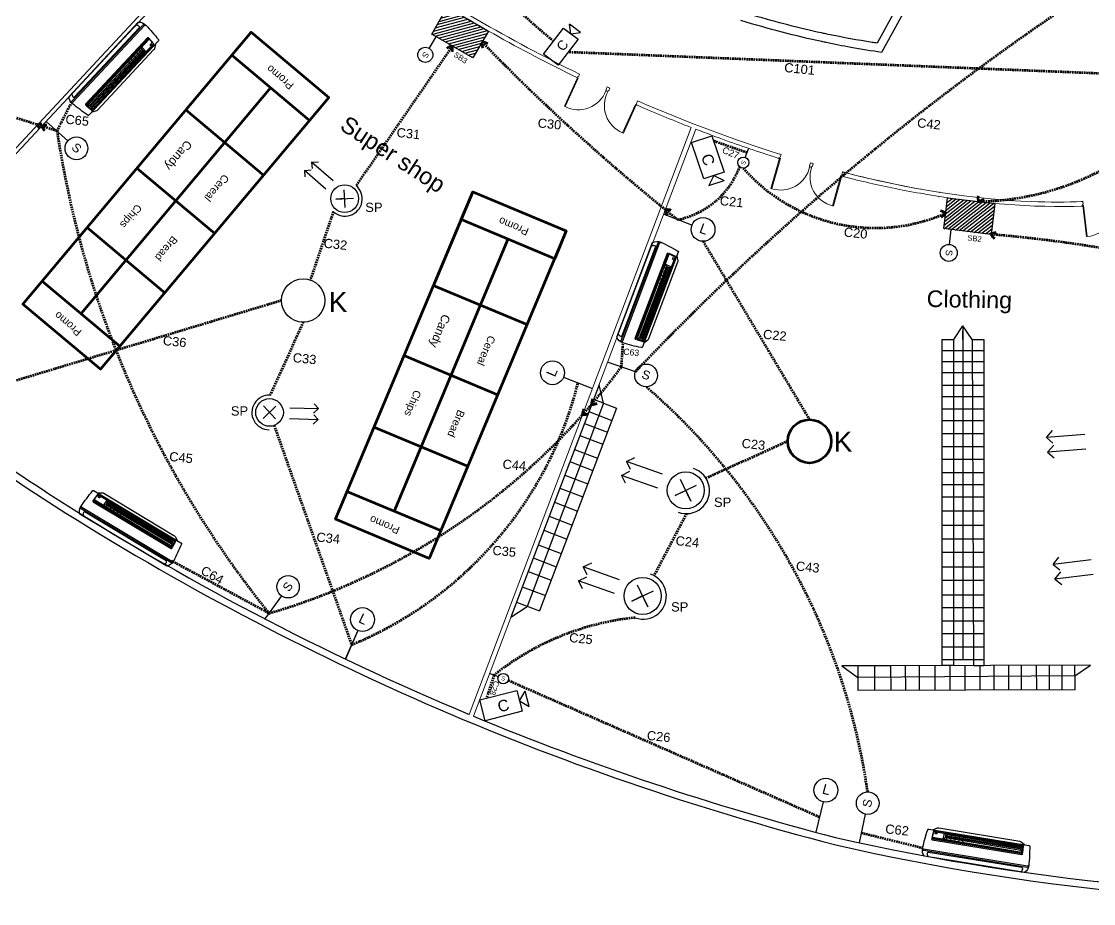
# Model space of a CAD drawing. Header units: feet. Extents: x 4128 to 9124, y 4591 to 7870.
# Drawn here: x 5842 to 6849, y 5351 to 6180 of the extents above; entities that cross this region are included whole.
import ezdxf

# ---------------------------------------------------------------- set-up
doc = ezdxf.new("R2010")
doc.units = ezdxf.units.FT
doc.header["$MEASUREMENT"] = 0
doc.linetypes.add('DASHEDX2', pattern=[1.5, 1, -0.5])
doc.layers.add('accessories rak', color=44, linetype='Continuous')
for name, color, linetype, lineweight in [('Dim', 7, 'Continuous', 5), ('Door', 46, 'Continuous', 25), ('GREEN', 72, 'Continuous', 18), ('wall', 7, 'Continuous', 53)]:
    doc.layers.add(name, color=color, linetype=linetype, lineweight=lineweight)
doc.styles.get("Standard").update_dxf_attribs({"font": 'arial.ttf'})

# ---------------------------------------------------------------- blocks, each defined once
blk = doc.blocks.new('A$C1EB656F2')
at = {"color": 0}
for p, q in [((38.5, 42), (37.5, 42)), ((37.5, 42), (37.5, 5)), ((38.5, 5), (38.5, 42)), ((0, 5), (1.5, 5)), ((1.5, 5), (1.5, 3.5)), ((1.5, 3.5), (2, 3.5)), ((2, 3.5), (2, 0)), ((37.5, 5), (38.5, 5)), ((38, 3.5), (38, 0)), ((38.5, 3.5), (38, 3.5)), ((40, 5), (38.5, 5)), ((38.5, 5), (38.5, 3.5)), ((0, 0), (2, 0)), ((40, 0), (38, 0))]:
    blk.add_line(p, q, dxfattribs=at)
blk.add_arc((36.4, 7.1), 35, 88.1894, 183.3802, dxfattribs=at)
blk = doc.blocks.new('A$C32F139EE')
at = {"layer": 'GREEN', "color": 0}
blk.add_blockref('A$C1EB656F2', (0, 0), dxfattribs=at)
blk = doc.blocks.new('xx')
at = {"layer": 'Door', "color": 18, "true_color": 0x000000, "extrusion": (0, 0, -1), "xscale": -1, "zscale": -1, "rotation": 256.9807477251866}
blk.add_blockref('A$C32F139EE', (-10425, 4755.5), dxfattribs=at)
at = {"layer": 'Door', "color": 18, "true_color": 0x000000, "extrusion": (0, 0, -1), "zscale": -1, "rotation": 256.6487752299035}
blk.add_blockref('A$C32F139EE', (-10424.9, 4756), dxfattribs=at)

msp = doc.modelspace()

# ---------------------------------------------------------------- hatches: boundary and pattern name
at = {"true_color": 0xd79128}
h = msp.add_hatch(dxfattribs=at)
h.set_pattern_fill('ANSI31', color=42, scale=20.167137, angle=-29.9274)
h.set_pattern_definition([(15.0726, (6125.3208, 6260.3138), (-0.65554, 2.434166), [])])
h.paths.add_polyline_path([(6241.8, 6193.2), (6227.3, 6167.9), (6266, 6145.6), (6280.6, 6170.9)])
h = msp.add_hatch(dxfattribs=at)
h.set_pattern_fill('ANSI31', color=42, scale=20.167137, angle=-6.898)
h.set_pattern_definition([(38.102, (6578.2133, 6030.368), (-1.55555, 1.983723), [])])
h.paths.add_polyline_path([(6711.7, 6014.2), (6708.2, 5985.2), (6752.6, 5979.8), (6756.1, 6008.9)])

# ---------------------------------------------------------------- linework, layer by layer
at = {"color": 152, "linetype": 'DASHEDX2', "lineweight": 140, "ltscale": 1.5, "true_color": 0x2776bb}
for p, q in [((5875.5, 6076.9), (5424.2, 6221.1)), ((5875.5, 6076.9), (5889.2, 6103.9)), ((6405.5, 5855.4), (6407.1, 5877.8)), ((6074.5, 5623.8), (5983.1, 5673)), ((6630.6, 5417.6), (6688.4, 5403.4))]:
    msp.add_line(p, q, dxfattribs=at)
at = {"color": 240, "true_color": 0xed1f24}
for p, q in [((6351.2, 6173.6), (6358, 6168.4)), ((6358, 6168.4), (6356.8, 6177.3)), ((6366.9, 6169.5), (6356.8, 6177.3)), ((6358, 6168.4), (6366.9, 6169.5)), ((6358, 6168.4), (6358, 6168.4)), ((6492.4, 6035.2), (6487.7, 6025.7)), ((6501.9, 6038.4), (6492.4, 6035.2)), ((6492.4, 6035.2), (6501.9, 6030.5)), ((6492.4, 6035.2), (6492.4, 6035.2)), ((6487.7, 6025.7), (6501.9, 6030.5)), ((6307.3, 5551.3), (6309.8, 5541.5)), ((6309.8, 5541.5), (6315.2, 5550.6)), ((6318.9, 5536.1), (6315.2, 5550.6)), ((6309.8, 5541.5), (6309.8, 5541.5)), ((6309.8, 5541.5), (6318.9, 5536.1))]:
    msp.add_line(p, q, dxfattribs=at)
at = {"color": 30, "true_color": 0xff6600}
for p, q in [((6225, 6154.6), (6231.6, 6165.3)), ((5885.7, 6067.7), (5865.2, 6086)), ((6521.7, 6052.2), (6525.1, 6060.9)), ((6713.7, 5970.4), (6715.2, 5984.3)), ((6418.6, 5850.8), (6392.5, 5859.9)), ((6086.4, 5640.2), (6070.7, 5618.5)), ((6289.9, 5564.1), (6281.6, 5567.2)), ((6634.5, 5435), (6628.6, 5408.2))]:
    msp.add_line(p, q, dxfattribs=at)
at = {"color": 240, "linetype": 'DASHEDX2', "lineweight": 140, "ltscale": 1.5, "true_color": 0xed1f24}
for p, q in [((6246.6, 6156.7), (6156.2, 6025.5)), ((6888.6, 6129.6), (6355.4, 6151)), ((6523.4, 6056.5), (6492.1, 6067.5)), ((6134.9, 6001.2), (6113.3, 5937)), ((6482.1, 5973.3), (6582.1, 5805.8)), ((6086.4, 5917.7), (5769.9, 5822.2)), ((6106.7, 5897.3), (6075.4, 5828.7)), ((6079.3, 5800.3), (6152.1, 5594.2)), ((6561.7, 5785.4), (6484.8, 5750.7)), ((6466.5, 5717.4), (6436, 5659.1)), ((6285.8, 5565.6), (6278.7, 5543.9)), ((6299.2, 5560.8), (6591.5, 5432.5))]:
    msp.add_line(p, q, dxfattribs=at)
at = {"color": 61, "linetype": 'DASHEDX2', "lineweight": 140, "ltscale": 1.5, "true_color": 0xe5e878}
for p, q in [((6246.6, 6156.7), (6246.6, 6156.7)), ((6246.6, 6156.7), (6246.6, 6156.7)), ((6274.6, 6160.5), (6274.6, 6160.5)), ((6274.6, 6160.5), (6274.6, 6160.5)), ((5856.8, 6082.8), (5856.8, 6082.8)), ((5856.8, 6082.8), (5856.8, 6082.8)), ((5861.1, 6081.5), (5861.1, 6081.5)), ((5861.1, 6081.5), (5861.1, 6081.5)), ((6740.8, 6010.7), (6740.8, 6010.7)), ((6740.8, 6010.7), (6740.8, 6010.7)), ((6446.7, 6003.1), (6446.7, 6003.1)), ((6446.7, 6003.1), (6446.7, 6003.1)), ((6752.6, 5979.8), (6752.6, 5979.8)), ((6752.6, 5979.8), (6752.6, 5979.8)), ((6377.4, 5820), (6377.4, 5820)), ((6377.4, 5820), (6377.4, 5820)), ((6369, 5810.3), (6369, 5810.3)), ((6369, 5810.3), (6369, 5810.3))]:
    msp.add_line(p, q, dxfattribs=at)
at = {"color": 215, "true_color": 0xa953a0}
for p, q in [((6114.5, 6047.7), (6121, 6048.1)), ((6134.8, 6030), (6114.5, 6047.7)), ((6114.5, 6047.7), (6114.9, 6041.8)), ((6107.7, 6039.9), (6114.2, 6040.4)), ((6128, 6022.2), (6107.7, 6039.9)), ((6107.7, 6039.9), (6108.1, 6034)), ((6146.1, 6005.1), (6145, 6021.7)), ((6137.2, 6012.8), (6153.9, 6013.9)), ((6145.6, 6013.4), (6137.2, 6012.8)), ((6152.7, 6017.3), (6152.7, 6017.3)), ((6115.2, 5820.5), (6115.2, 5820.5)), ((6121, 5816.3), (6117, 5820.6)), ((6081, 5818.3), (6068.9, 5806.8)), ((6069.2, 5818.6), (6080.7, 5806.5)), ((6075, 5812.5), (6081, 5818.3)), ((6094.1, 5817), (6121, 5816.3)), ((6121, 5816.3), (6116.3, 5811.8)), ((6120.8, 5806), (6116.7, 5810.3)), ((6093.9, 5806.7), (6120.8, 5806)), ((6120.8, 5806), (6116.1, 5801.5)), ((6804.7, 5789), (6810.4, 5795.6)), ((6840.7, 5791.7), (6804.7, 5789)), ((6804.7, 5789), (6810.7, 5783.8)), ((6805.7, 5775.2), (6811.4, 5781.8)), ((6410.2, 5766.5), (6418.1, 5770.3)), ((6841.7, 5777.9), (6805.7, 5775.2)), ((6805.7, 5775.2), (6811.7, 5770)), ((6444.2, 5754.5), (6410.2, 5766.5)), ((6410.2, 5766.5), (6413.6, 5759.3)), ((6405.6, 5753.4), (6413.5, 5757.2)), ((6439.7, 5741.5), (6405.6, 5753.4)), ((6405.6, 5753.4), (6409, 5746.3)), ((6470.8, 5729.2), (6461.1, 5749.4)), ((6455.9, 5734.5), (6476, 5744.2)), ((6465.9, 5739.3), (6455.9, 5734.5)), ((6465.9, 5739.3), (6465.9, 5739.3)), ((6465.9, 5739.3), (6470.8, 5729.2)), ((6369.7, 5667.3), (6377.6, 5671.1)), ((6810.9, 5669.5), (6816.3, 5676.5)), ((6846.7, 5674), (6810.9, 5669.5)), ((6810.9, 5669.5), (6817.2, 5664.7)), ((6403.7, 5655.3), (6369.7, 5667.3)), ((6369.7, 5667.3), (6373.1, 5660.1)), ((6812.6, 5655.8), (6818, 5662.7)), ((6848.4, 5660.3), (6812.6, 5655.8)), ((6365.1, 5654.2), (6373, 5658)), ((6399.1, 5642.3), (6365.1, 5654.2)), ((6365.1, 5654.2), (6368.5, 5647.1)), ((6430.3, 5630), (6420.6, 5650.2)), ((6812.6, 5655.8), (6818.9, 5650.9)), ((6415.4, 5635.2), (6435.5, 5644.9)), ((6425.4, 5640.1), (6415.4, 5635.2)), ((6425.4, 5640.1), (6425.4, 5640.1)), ((6425.4, 5640.1), (6430.3, 5630))]:
    msp.add_line(p, q, dxfattribs=at)
at = {"color": 70, "true_color": 0x92ec13}
for p, q in [((6471.7, 5988.6), (6445.1, 5998.9)), ((6471.7, 5988.6), (6445.1, 5998.9)), ((6351.1, 5845.7), (6378.3, 5834.9)), ((6351.1, 5845.7), (6378.3, 5834.9)), ((6157.9, 5607.6), (6146.2, 5580.8)), ((6157.9, 5607.6), (6146.3, 5580.8)), ((6594.9, 5446.7), (6588.1, 5418.2)), ((6594.9, 5446.7), (6588.1, 5418.2))]:
    msp.add_line(p, q, dxfattribs=at)
at = {"color": 41, "true_color": 0xf4ee51}
for p, q in [((6717.5, 5881), (6726.1, 5893.8)), ((6726.1, 5893.8), (6726.1, 5580.3)), ((6734.7, 5881), (6726.1, 5893.8)), ((6706.3, 5881), (6717.5, 5881)), ((6706.3, 5881), (6706.3, 5574.7)), ((6726.1, 5881), (6726.1, 5889.3)), ((6734.7, 5881), (6736.1, 5574.8)), ((6734.7, 5881), (6745.9, 5881)), ((6745.9, 5881), (6745.9, 5574.8)), ((6706.3, 5870.6), (6745.9, 5870.6)), ((6706.3, 5860.5), (6745.9, 5860.5)), ((6706.3, 5850.1), (6745.9, 5850.1)), ((6384.5, 5838.6), (6317.8, 5663)), ((6388.6, 5821.1), (6384.5, 5838.6)), ((6706.3, 5838), (6745.9, 5838)), ((6388.6, 5821.1), (6317.1, 5630.3)), ((6388.6, 5821.1), (6379.2, 5824.7)), ((6388.6, 5821.1), (6400.8, 5816.5)), ((6706.3, 5827.6), (6745.9, 5827.6)), ((6400.8, 5816.5), (6328.5, 5626)), ((6374.9, 5813.3), (6396.5, 5805.1)), ((6706.3, 5816), (6745.9, 5816)), ((6370.7, 5802.2), (6392.3, 5794)), ((6706.3, 5804.8), (6745.9, 5804.8)), ((6366.4, 5790.9), (6388, 5782.6)), ((6706.3, 5792.7), (6745.9, 5792.7)), ((6706.3, 5780.6), (6745.9, 5780.6)), ((6361.3, 5777.7), (6383, 5769.4)), ((6357, 5766.3), (6378.7, 5758.1)), ((6706.3, 5768.5), (6745.9, 5768.5)), ((6352.2, 5753.6), (6373.9, 5745.4)), ((6706.3, 5756), (6745.9, 5756)), ((6347.6, 5741.4), (6369.2, 5733.1)), ((6706.3, 5744.8), (6745.9, 5744.8)), ((6726.1, 5741.5), (6726.1, 5741.5)), ((6706.3, 5733.1), (6745.9, 5733.1)), ((6342.5, 5728.2), (6364.2, 5719.9)), ((6706.3, 5720.1), (6745.9, 5720.1)), ((6337.5, 5715), (6359.2, 5706.7)), ((6332.5, 5701.8), (6354.2, 5693.5)), ((6706.3, 5706.7), (6745.9, 5706.7)), ((6706.3, 5693.8), (6745.9, 5693.8)), ((6327.3, 5688.1), (6349, 5679.9)), ((6706.3, 5681.3), (6745.9, 5681.3)), ((6322.7, 5675.8), (6344.3, 5667.6)), ((6317.8, 5663), (6301.5, 5620.1)), ((6317.8, 5663), (6339.4, 5654.8)), ((6706.3, 5667.5), (6745.9, 5667.5)), ((6312.4, 5648.8), (6334.1, 5640.6)), ((6706.3, 5655), (6745.9, 5655)), ((6706.3, 5641.1), (6745.9, 5641.1)), ((6301.5, 5620.1), (6317.1, 5630.3)), ((6306.9, 5634.2), (6328.5, 5626)), ((6706.3, 5629.1), (6745.9, 5629.1)), ((6706.3, 5616.6), (6745.9, 5616.6)), ((6706.3, 5604.9), (6745.9, 5604.9)), ((6706.3, 5592.4), (6745.9, 5592.4)), ((6706.3, 5580.3), (6745.9, 5580.3)), ((6658.3, 5574.5), (6612.4, 5574.3)), ((6612.4, 5574.3), (6627.5, 5563.4)), ((6627.5, 5574.4), (6627.6, 5551.2)), ((6643.1, 5574.4), (6643.2, 5551.3)), ((6846.1, 5575.1), (6658.3, 5574.5)), ((6658.3, 5574.5), (6658.4, 5551.3)), ((6672, 5574.5), (6672.1, 5551.4)), ((6685.1, 5574.6), (6685.2, 5551.4)), ((6699.8, 5574.6), (6699.9, 5551.5)), ((6717.5, 5574.7), (6706.3, 5574.7)), ((6713.9, 5574.7), (6714, 5551.5)), ((6728, 5574.7), (6728.1, 5551.6)), ((6736.1, 5574.8), (6745.9, 5574.8)), ((6742.1, 5574.8), (6742.2, 5551.6)), ((6745.9, 5575.9), (6745.9, 5575.9)), ((6745.9, 5575.9), (6745.9, 5575.3)), ((6755.2, 5574.8), (6755.3, 5551.6)), ((6768.9, 5574.9), (6768.9, 5551.7)), ((6781, 5574.9), (6781, 5551.7)), ((6795.1, 5574.9), (6795.2, 5551.8)), ((6807.2, 5575), (6807.3, 5551.8)), ((6819.1, 5575), (6819.1, 5551.9)), ((6831.3, 5565), (6846.1, 5575.1)), ((6831.3, 5565), (6831.3, 5575.1)), ((6831.3, 5565), (6627.5, 5563.4)), ((6831.3, 5565), (6831.3, 5551.9)), ((6831.3, 5551.9), (6627.6, 5551.2))]:
    msp.add_line(p, q, dxfattribs=at)
at = {"color": 70, "linetype": 'DASHEDX2', "lineweight": 140, "ltscale": 1.5, "true_color": 0x92ec13}
msp.add_line((6588.1, 5418.2), (6588.1, 5418.1), dxfattribs=at)
at = {"color": 42, "true_color": 0xd79128}
for points in [[(6241.8, 6193.2), (6280.6, 6170.9), (6266, 6145.6), (6227.3, 6167.9)], [(6711.7, 6014.2), (6756.1, 6008.9), (6752.6, 5979.8), (6708.2, 5985.2)]]:
    msp.add_lwpolyline(points, close=True, dxfattribs=at)
for points in [[(5951.7, 6179.2, -0.221823), (5958.9, 6176.4, -0.024313), (5970.6, 6162.8, -0.435652), (5970.4, 6161.5), (5905.7, 6092.1, -0.435652), (5904.4, 6091.8, -0.024313), (5890, 6102.6, -0.221823), (5886.8, 6109.5)], [(5963.6, 6158.5), (5964.2, 6158.5), (5964.2, 6159.1, 0.430196)], [(6434.8, 5972.2, -0.221823), (6442.5, 5972.4, -0.024313), (6458.5, 5964.2, -0.435652), (6458.9, 5963), (6425.2, 5874.1, -0.435652), (6424.1, 5873.4, -0.024313), (6406.7, 5877.9, -0.221823), (6401.1, 5883.1)], [(6453.7, 5957.6), (6454.2, 5957.8), (6454, 5958.3, 0.430196)], [(5896.9, 5717, -0.221823), (5898.1, 5724.5, -0.024313), (5908.9, 5738.8, -0.435652), (5910.2, 5739), (5991.7, 5690.1, -0.435652), (5992.2, 5688.9, -0.024313), (5984.7, 5672.6, -0.221823), (5978.6, 5668)], [(5914.6, 5733), (5914.5, 5733.5), (5913.9, 5733.4, 0.430196)], [(6690, 5395.6, -0.221823), (6688.3, 5403, -0.024313), (6693.1, 5420.3, -0.435652), (6694.3, 5421), (6788, 5405.6, -0.435652), (6788.9, 5404.6, -0.024313), (6788, 5386.7, -0.221823), (6784, 5380.1)], [(6700.6, 5417), (6700.3, 5417.4), (6699.8, 5417.1, 0.430196)]]:
    msp.add_lwpolyline(points, format="xyb", close=True)
for points in [[(5889.6, 6102.9, -0.376378), (5889.5, 6105), (5956.4, 6176.8, -0.376378), (5958.5, 6176.8)], [(5889.2, 6112.2, 0.104184), (5890.3, 6109.1, 0.456185), (5892, 6109), (5952.6, 6174, 0.456185), (5952.4, 6175.6, 0.104184), (5949.2, 6176.5)], [(5890.3, 6102.4, -0.351027), (5890.2, 6104), (5957.5, 6176.1, -0.351027), (5959.1, 6176.2)], [(5902.4, 6101), (5961.6, 6164.4, 0.296743), (5960.5, 6164.5), (5902.2, 6102.1, 0.37232), (5902.4, 6101)], [(5909, 6096.8), (5966.2, 6158.1, 0.317918), (5966.2, 6159.2), (5962.1, 6163.8), (5903.1, 6100.5), (5908, 6096.5, 0.345226), (5909, 6096.8)], [(5967.9, 6158.8), (5967, 6154.3, -0.147504), (5966.2, 6153.1), (5913.7, 6096.8, -0.147504), (5912.7, 6096), (5908.2, 6094.8)], [(6406.3, 5878.1, -0.376378), (6405.3, 5880), (6440.1, 5971.8, -0.376378), (6442, 5972.5)], [(6407.1, 5877.8, -0.351027), (6406.4, 5879.3), (6441.3, 5971.6, -0.351027), (6442.8, 5972.2)], [(6402.4, 5886.5, 0.104184), (6404.6, 5884.1, 0.456185), (6406.1, 5884.7), (6437.6, 5967.7, 0.456185), (6436.8, 5969.2, 0.104184), (6433.5, 5968.8)], [(6418.8, 5881.2), (6449.5, 5962.3, 0.296743), (6448.5, 5962), (6418.2, 5882.1, 0.37232), (6418.8, 5881.2)], [(6426.5, 5879.8), (6456.2, 5958.2, 0.317918), (6455.8, 5959.2), (6450.3, 5961.9), (6419.7, 5881), (6425.7, 5879.1, 0.345226), (6426.5, 5879.8)], [(6457.5, 5959.5), (6458.4, 5954.9, -0.147504), (6458.1, 5953.6), (6430.9, 5881.6, -0.147504), (6430.2, 5880.5), (6426.5, 5877.6)], [(5983.6, 5685.1), (5909.2, 5729.7, 0.296743), (5909.3, 5728.6), (5982.6, 5684.7, 0.37232), (5983.6, 5685.1)], [(5986.4, 5692.4), (5914.5, 5735.5, 0.317918), (5913.4, 5735.3), (5909.7, 5730.4), (5984, 5685.9), (5986.9, 5691.5, 0.345226), (5986.4, 5692.4)], [(5913.4, 5737.1), (5918, 5737.1, -0.147504), (5919.3, 5736.6), (5985.3, 5697, -0.147504), (5986.3, 5696.1), (5988.5, 5692)], [(5984.4, 5672.2, -0.376378), (5982.4, 5671.6), (5898.2, 5722.1, -0.376378), (5897.8, 5724.1)], [(5984.8, 5672.9, -0.351027), (5983.3, 5672.5), (5898.7, 5723.3, -0.351027), (5898.3, 5724.8)], [(5975.4, 5669.8, 0.104184), (5978.2, 5671.6, 0.456185), (5977.9, 5673.2), (5901.8, 5718.9, 0.456185), (5900.2, 5718.4, 0.104184), (5900, 5715.1)], [(6782.2, 5405.7), (6699.5, 5419.3, 0.317918), (6698.6, 5418.7), (6697, 5412.8), (6782.4, 5398.8), (6783, 5405.1, 0.345226), (6782.2, 5405.7)], [(6698, 5420.3), (6702.3, 5422.1, -0.147504), (6703.6, 5422.1), (6779.6, 5409.6, -0.147504), (6780.8, 5409.2), (6784.4, 5406.2)], [(6782.3, 5397.9), (6696.8, 5411.9, 0.296743), (6697.3, 5411), (6781.6, 5397.2, 0.37232), (6782.3, 5397.9)], [(6787.9, 5386.2, -0.376378), (6786.2, 5384.9), (6689.4, 5400.8, -0.376378), (6688.2, 5402.6)], [(6788, 5387, -0.351027), (6786.7, 5386.1), (6689.3, 5402.1, -0.351027), (6688.4, 5403.4)], [(6780.4, 5380.7, 0.104184), (6782.3, 5383.3, 0.456185), (6781.5, 5384.8), (6693.9, 5399.2, 0.456185), (6692.6, 5398.1, 0.104184), (6693.6, 5395)]]:
    msp.add_lwpolyline(points, format="xyb")
at = {"color": 240, "true_color": 0xed1f24}
for points in [[(6332.4, 6149.3), (6351.2, 6173.6), (6364.7, 6163.1), (6346, 6138.8)], [(6490.5, 6072.5), (6501.9, 6038.4), (6482.9, 6032), (6471.4, 6066.1)], [(6272.5, 5542.4), (6307.3, 5551.3), (6312.3, 5531.8), (6277.4, 5522.9)]]:
    msp.add_lwpolyline(points, close=True, dxfattribs=at)
for points in [[(5908.4, 6096.9), (5908.5, 6098.7), (5906.1, 6100.9), (5904, 6101), (5962.1, 6163.3), (5966.1, 6158.8), (5908.4, 6096.9), (5904, 6101)], [(5906.1, 6100.9), (5955.1, 6153.4)], [(5906.9, 6100.2), (5955.9, 6152.7)], [(5907.7, 6099.4), (5956.7, 6152)], [(5953, 6153.2), (5957.1, 6149.3)], [(5963, 6158), (5963.2, 6157.8), (5963, 6157.5)], [(5908.5, 6098.7), (5957.5, 6151.2)], [(5942.5, 6142), (5946.7, 6138.1)], [(5945.2, 6144.8), (5949.3, 6140.9)], [(5947.8, 6147.6), (5951.9, 6143.7)], [(5950.3, 6150.3), (5954.5, 6146.5)], [(6425.9, 5879.7), (6425.3, 5881.3), (6422.3, 5882.5), (6420.3, 5881.8), (6450.4, 5961.4), (6455.8, 5958.8), (6425.9, 5879.7), (6420.3, 5881.8)], [(6453.2, 5956.9), (6453.6, 5956.7), (6453.5, 5956.4)], [(6422.3, 5882.5), (6447.7, 5949.7)], [(6423.2, 5882.1), (6448.7, 5949.3)], [(6424.3, 5881.7), (6449.8, 5948.9)], [(6425.3, 5881.3), (6450.8, 5948.5)], [(6443.1, 5941.5), (6448.4, 5939.5)], [(6444.5, 5945), (6449.8, 5943)], [(6445.9, 5948.6), (6451.1, 5946.6)], [(6440.4, 5934.3), (6445.7, 5932.3)], [(6441.8, 5937.9), (6447.1, 5935.9)], [(5986.3, 5691.8), (5984.6, 5691.5), (5983, 5688.7), (5983.3, 5686.6), (5910.2, 5730.4), (5913.8, 5735.3), (5986.3, 5691.8), (5983.3, 5686.6)], [(5915.2, 5732.4), (5915.4, 5732.7), (5915.7, 5732.5)], [(5983, 5688.7), (5921.3, 5725.7)], [(5983.5, 5689.6), (5921.8, 5726.6)], [(5922, 5723.7), (5924.9, 5728.5)], [(5984.1, 5690.6), (5922.4, 5727.5)], [(5984.6, 5691.5), (5923, 5728.4)], [(5925.4, 5721.6), (5928.3, 5726.5)], [(5928.6, 5719.7), (5931.5, 5724.5)], [(5931.9, 5717.7), (5934.8, 5722.6)], [(5935.2, 5715.8), (5938.1, 5720.6)], [(6782.5, 5405.1), (6781, 5404.2), (6780.4, 5401), (6781.5, 5399.2), (6697.5, 5413), (6699, 5418.8), (6782.5, 5405.1), (6781.5, 5399.2)], [(6701.4, 5416.7), (6701.4, 5417), (6701.8, 5417)], [(6710.9, 5411.1), (6711.8, 5416.6)], [(6780.4, 5401), (6709.5, 5412.7)], [(6780.6, 5402.1), (6709.7, 5413.7)], [(6780.8, 5403.2), (6709.9, 5414.8)], [(6781, 5404.2), (6710, 5415.9)], [(6714.7, 5410.4), (6715.7, 5416)], [(6718.5, 5409.8), (6719.4, 5415.4)], [(6722.3, 5409.2), (6723.2, 5414.8)], [(6726.1, 5408.6), (6727, 5414.1)]]:
    msp.add_lwpolyline(points)
for points in [[(5959.2, 6151.4), (5957.5, 6151.2), (5955.1, 6153.4), (5955.1, 6155.8)], [(6452.3, 5949.4), (6450.8, 5948.5), (6447.7, 5949.7), (6446.8, 5951.8)], [(5922.4, 5730.1), (5923, 5728.4), (5921.3, 5725.7), (5919.1, 5725.1)], [(6708.9, 5417.2), (6710, 5415.9), (6709.5, 5412.7), (6707.6, 5411.3)]]:
    msp.add_lwpolyline(points, close=True)
at = {"color": 41, "true_color": 0xf4ee51}
msp.add_lwpolyline([(6717.5, 5574.7), (6717.5, 5881)], dxfattribs=at)
for centre, radius in [((5963.2, 6157.8), 0.377), ((5964.2, 6158.5), 0.0686), ((6453.6, 5956.7), 0.377), ((6454.2, 5957.8), 0.0686), ((5914.5, 5733.5), 0.0686), ((5915.4, 5732.7), 0.377), ((6700.3, 5417.4), 0.0686), ((6701.4, 5417), 0.377)]:
    msp.add_circle(centre, radius)
at = {"color": 30, "true_color": 0xff6600}
for centre, radius in [((6221.3, 6148.5), 7.08), ((5893.7, 6060.7), 10.7), ((6519.9, 6047.3), 5.21), ((6712.9, 5962.4), 7.97), ((6428.7, 5847.3), 10.7), ((6092.5, 5648.7), 10.5), ((6294.5, 5562.4), 4.94), ((6636.8, 5445.4), 10.7)]:
    msp.add_circle(centre, radius, dxfattribs=at)
at = {"color": 215, "true_color": 0xa953a0}
for centre, radius in [((6145.6, 6013.4), 13), ((6075, 5812.5), 13), ((6465.9, 5739.3), 17.4), ((6425.4, 5640.1), 17.4)]:
    msp.add_circle(centre, radius, dxfattribs=at)
at = {"color": 70, "true_color": 0x92ec13}
for centre in [(6482.1, 5984.5), (6340.7, 5849.8), (6162.4, 5617.9), (6597.5, 5457.6)]:
    msp.add_circle(centre, 11.2, dxfattribs=at)
at = {"color": 104}
msp.add_circle((6106.7, 5917.7), 20.4, dxfattribs=at)
at = {"color": 104, "lineweight": 158}
msp.add_circle((6582.1, 5785.4), 20.4, dxfattribs=at)
at = {"color": 240, "linetype": 'DASHEDX2', "lineweight": 140, "ltscale": 1.5, "true_color": 0xed1f24}
for centre, radius, start, end in [((6815.9, 6738.7), 747, 198.0496, 230.6006), ((7681.4, 7526), 1960.5, 224.1471, 231.406), ((6736.6, 6268.9), 258.2, 270.9353, 327.1178), ((6442.6, 6071.1), 79, 281.5557, 339.3789), ((6644, 6151.1), 165.2, 221.2992, 293.5444), ((6014.3, 5928.2), 361.3, 292.4226, 345.9153), ((6444.5, 5365.5), 255.5, 95.8978, 128.4283)]:
    msp.add_arc(centre, radius, start, end, dxfattribs=at)
at = {"color": 152, "linetype": 'DASHEDX2', "lineweight": 158, "ltscale": 1.5, "true_color": 0x2776bb}
msp.add_arc((8197.6, 4161.6), 2453.2, 117.3768, 136.4829, dxfattribs=at)
at = {"color": 61, "linetype": 'Continuous', "lineweight": 140, "ltscale": 1.5, "true_color": 0xe5e878}
for centre, radius, start, end in [((6248.3, 6145.7), 11.1, 98.608, 127.1986), ((6235.8, 6154), 11.1, 345.4847, 14.0753), ((6285.6, 6159.1), 11.1, 172.8809, 201.4716), ((6274.3, 6149.4), 11.1, 59.7577, 88.3483), ((5860, 6074.7), 8.75, 82.7474, 111.338), ((5865.3, 6085.2), 8.75, 195.8707, 224.4613), ((5865.2, 6072.7), 9.64, 86.7553, 115.3459), ((5870.1, 6084.7), 9.64, 199.8786, 228.4692), ((6751.4, 6014.1), 11.1, 169.3972, 197.9879), ((6738.4, 6021.6), 11.1, 282.5205, 311.1111), ((6448.2, 5992), 11.1, 68.8791, 97.4697), ((6457.9, 6003.5), 11.1, 182.0024, 210.593), ((6702.8, 5991.1), 11.1, 50.1609, 78.7515), ((6700.7, 6006), 11.1, 297.0376, 325.6282), ((6758.2, 5971.2), 10.3, 94.9237, 123.5143), ((6761.6, 5984.6), 10.3, 208.0469, 236.6375), ((6388.5, 5820.7), 11.1, 155.0538, 183.6444), ((6377.8, 5831.1), 11.1, 268.177, 296.7677), ((6380.1, 5811), 11.1, 154.7489, 183.3396), ((6369.4, 5821.5), 11.1, 267.8722, 296.4628)]:
    msp.add_arc(centre, radius, start, end, dxfattribs=at)
at = {"color": 152, "linetype": 'DASHEDX2', "lineweight": 140, "ltscale": 1.5, "true_color": 0x2776bb}
for centre, radius, start, end in [((6811.3, 6217.8), 946.4, 188.5629, 218.8759), ((5895.7, 6231.7), 633.7, 286.3893, 323.5611), ((6023.8, 5368.1), 619.2, 8.1633, 49.1725)]:
    msp.add_arc(centre, radius, start, end, dxfattribs=at)
at = {"color": 215, "true_color": 0xa953a0}
for centre, radius, start, end in [((6145.9, 6013.1), 16.2, 227.3343, 50.2488), ((6074.6, 5812.5), 16.2, 87.1007, 270.0152), ((6466.5, 5739.1), 21.7, 249.2439, 72.1584), ((6426, 5639.9), 21.7, 249.2439, 72.1584)]:
    msp.add_arc(centre, radius, start, end, dxfattribs=at)
at = {"color": 242, "linetype": 'DASHEDX2', "lineweight": 140, "ltscale": 1.5, "true_color": 0xcd2027}
msp.add_arc((6648.3, 4717.4), 1266.7, 72.4743, 85.2775, dxfattribs=at)
at = {"linetype": 'ByBlock'}
for centre, radius, start, end in [((6830.1, 7224.9), 1779.4, 228.5147, 237.0508), ((6828.1, 7217.8), 1765.6, 229.1933, 237.0508), ((7245.8, 7882.2), 2557.1, 237.245, 255.5294), ((7240.6, 7869.9), 2537.2, 237.245, 247.3257), ((7240.6, 7869.9), 2537.2, 247.4235, 255.5294), ((7093.5, 7552.7), 2194.2, 257.1775, 272.6073), ((7097.6, 7562.4), 2211.4, 257.1775, 272.6073)]:
    msp.add_arc(centre, radius, start, end, dxfattribs=at)
at = {"layer": 'accessories rak', "lineweight": 70}
for p, q in [((6076, 6117.5), (5898, 5905.4)), ((5950.5, 6042.1), (6023.5, 5980.8)), ((5903.7, 5986.2), (5976.7, 5925)), ((6298.8, 5975.3), (6192, 5719.8)), ((6201.5, 5865.9), (6289.3, 5829.2)), ((6173.3, 5798.7), (6261.2, 5761.9))]:
    msp.add_line(p, q, dxfattribs=at)
for points in [[(6057.7, 6169.8), (6130.7, 6108.5), (6112.5, 6086.8), (6039.5, 6148.1), (6057.7, 6169.8), (6130.7, 6108.5), (5916.3, 5853.1), (5843.4, 5914.3), (6057.7, 6169.8), (5996.5, 6096.8), (6069.5, 6035.5)], [(6265.8, 6019.8), (6353.7, 5983), (6342.8, 5956.9), (6254.9, 5993.7), (6265.8, 6019.8), (6353.7, 5983), (6225, 5675.4), (6137.1, 5712.1), (6265.8, 6019.8), (6229, 5931.9), (6316.9, 5895.1)]]:
    msp.add_lwpolyline(points, dxfattribs=at)
for points in [[(5916.3, 5853.1), (5843.4, 5914.3), (5861.5, 5936), (5934.5, 5874.8)], [(6225, 5675.4), (6137.1, 5712.1), (6148, 5738.2), (6235.9, 5701.5)]]:
    msp.add_lwpolyline(points, close=True, dxfattribs=at)
at = {"layer": 'Dim', "lineweight": 30}
for p, q in [((6774.8, 6395.4), (6645.5, 6159.5)), ((6784.4, 6396.4), (6649.8, 6150.8))]:
    msp.add_line(p, q, dxfattribs=at)
at = {"layer": 'Dim', "linetype": 'ByBlock'}
for p, q in [((6072.7, 6314.2), (5671.3, 5884)), ((6075.8, 6311.7), (5674.3, 5881.4)), ((6262.5, 5528.8), (6471.1, 6080.2)), ((6266.5, 5527.2), (6475.3, 6078.7))]:
    msp.add_line(p, q, dxfattribs=at)
for start_param, end_param in [(7.626332, 7.952247), (8.04224, 8.264789), (8.361563, 8.685354), (8.362012, 8.490803), (8.685354, 8.783985)]:
    msp.add_ellipse((6451.1, 6425.6), major_axis=(-590.6, 319.9), ratio=0.448823, start_param=start_param, end_param=end_param, dxfattribs=at)
at = {"layer": 'Dim', "lineweight": 30}
for start_param, end_param in [(7.796727, 7.797538), (8.521271, 8.521937), (8.650897, 8.651694)]:
    msp.add_ellipse((6451.1, 6425.6), major_axis=(-590.6, 319.9), ratio=0.448823, start_param=start_param, end_param=end_param, dxfattribs=at)
at = {"layer": 'Dim', "linetype": 'ByBlock'}
for points, knots in [([(6174.7, 6237), (6180.3, 6233.1), (6186, 6229.3), (6215.9, 6209.4), (6240.9, 6193.9), (6291.8, 6164.3), (6317.7, 6150.2), (6351, 6133.5), (6357.9, 6130), (6364.9, 6126.6)], [7.6243443, 7.6243443, 7.6243443, 7.6243443, 7.6555504, 7.6555504, 7.7869199, 7.7869199, 7.9182894, 7.9182894, 7.9529558, 7.9529558, 7.9529558, 7.9529558]), ([(6418.6, 6101.9), (6420.3, 6101.2), (6421.9, 6100.5), (6439.4, 6092.9), (6455.3, 6086.4), (6471.1, 6080.2)], [8.04154971, 8.04154971, 8.04154971, 8.04154971, 8.04965894, 8.04965894, 8.12770515, 8.12770515, 8.12770515, 8.12770515]), ([(6475.3, 6078.7), (6486.9, 6074.2), (6495.2, 6071.1), (6520.7, 6061.9), (6537.7, 6056.2), (6554.6, 6050.9)], [8.1398655, 8.1398655, 8.1398655, 8.1398655, 8.1810284, 8.1810284, 8.2655804, 8.2655804, 8.2655804, 8.2655804]), ([(6611.5, 6034.7), (6627.7, 6030.5), (6643.7, 6026.8), (6668.5, 6021.6), (6677.4, 6019.9), (6686.2, 6018.4), (6740.6, 6008.7), (6791.7, 6004.7), (6839.6, 6006.4)], [8.3612239, 8.3612239, 8.3612239, 8.3612239, 8.4437674, 8.4437674, 8.4908025, 8.4908025, 8.4908025, 8.7809412, 8.7809412, 8.7809412, 8.7809412])]:
    msp.add_open_spline(points, degree=3, knots=knots, dxfattribs=at)
at = {"layer": 'Dim', "lineweight": 30}
for points, knots in [([(6645.5, 6159.5), (6643.9, 6159.7), (6642.4, 6160), (6627.5, 6162.3), (6613.8, 6164.8), (6598.9, 6167.9), (6598.1, 6168.1), (6597.3, 6168.3), (6596, 6168.6), (6594.7, 6168.8), (6593.3, 6169.1), (6572.7, 6173.7), (6551.4, 6179.1), (6529.4, 6185.5)], [3.9878427, 3.9878427, 3.9878427, 3.9878427, 3.9980946, 3.9980946, 4.0852276, 4.0852276, 4.0901587, 4.0901587, 4.0901587, 4.098411, 4.098411, 4.098411, 4.2252165, 4.2252165, 4.2252165, 4.2252165]), ([(6649.8, 6150.8), (6640.4, 6152.2), (6630.7, 6153.7), (6613.3, 6156.9), (6605.5, 6158.4), (6597.7, 6160.1), (6596.4, 6160.4), (6595.1, 6160.6), (6593.7, 6160.9), (6569.3, 6166.2), (6544, 6172.8), (6517.7, 6180.7)], [3.9758725, 3.9758725, 3.9758725, 3.9758725, 4.0379985, 4.0379985, 4.0859831, 4.0859831, 4.0859831, 4.0941773, 4.0941773, 4.0941773, 4.2431342, 4.2431342, 4.2431342, 4.2431342])]:
    msp.add_open_spline(points, degree=3, knots=knots, dxfattribs=at)
for points in [[(6272.2, 6175.7), (6272.2, 6175.7), (6272.3, 6175.7), (6272.3, 6175.7)], [(6703.3, 6015.5), (6703.3, 6015.5), (6703.4, 6015.5), (6703.4, 6015.5)], [(6773, 6007.6), (6773, 6007.6), (6773.1, 6007.6), (6773.1, 6007.6)]]:
    msp.add_open_spline(points, degree=3, dxfattribs=at)

# ---------------------------------------------------------------- block references
at = {"xscale": 0.7937547146295868, "yscale": 0.7937547146295868, "zscale": 0.7937547146295868}
for p, rotation in [((4306, -2734.6), 52.20997140773789), ((5883.4, -3021.4), 61.05875164590336), ((9711.5, -2625), 83.693553037906)]:
    msp.add_blockref('xx', p, dxfattribs=dict(at, rotation=rotation))

# ---------------------------------------------------------------- texts
at = {"color": 30, "true_color": 0xff6600}
for height, rotation, p in [(5.48, 239.0227, (6220.5, 6152)), (8.24, 318.3581, (5888.3, 6060.5)), (4.03, 249.2298, (6518.8, 6049.8)), (6.16, 264.3631, (6710.4, 5965.6)), (8.24, 340.8266, (6423.7, 5845.1)), (8.09, 54.214, (6093.2, 5643.4)), (3.82, 340.017, (6292.2, 5561.4)), (8.24, 77.5812, (6639.6, 5440.7))]:
    msp.add_text('S', height=height, rotation=rotation, dxfattribs=at).set_placement(p)
at = {"color": 70, "true_color": 0x92ec13}
for rotation, p in [(340.4003, (6477.9, 5981.7)), (67.0216, (6343, 5845.2)), (335.0524, (6157.8, 5615.7)), (345.2135, (6593.3, 5454.6))]:
    msp.add_text('L', height=9.34, rotation=rotation, dxfattribs=at).set_placement(p)
at = {"color": 240, "true_color": 0xed1f24, "attachment_point": 1}
for width, gutter_width, insert, char_height, rotation in [(20.774, 45.2, (6343.7, 6156.6), 9.03, 52.365), (24.351, 52.9, (6490.2, 6056.8), 10.6, 288.5574), (24.351, 52.9, (6288.1, 5540.9), 10.6, 14.3117)]:
    msp.add_mtext_dynamic_manual_height_columns('C', width=width, gutter_width=gutter_width, heights=[0], dxfattribs=dict(at, insert=insert, char_height=char_height, rotation=rotation))
at = {"color": 251, "true_color": 0x636466, "insert": (6148.5, 6092.2), "char_height": 15.65, "attachment_point": 1, "rotation": 326.8249}
msp.add_mtext_dynamic_manual_height_columns('Super shop', width=14017.103, gutter_width=78.2, heights=[0], dxfattribs=at)
at = {"color": 240, "linetype": 'DASHEDX2', "lineweight": 140, "ltscale": 1.5, "true_color": 0xed1f24, "attachment_point": 1}
for s, width, gutter_width, insert, char_height in [('{\\C212;\\c12461260;SP}', 13031.012, 43.6, (6164.9, 6009.6), 8.722), ('{\\C41;\\c5369588;K}', 28319.562, 94.8, (6130.5, 5925.7), 18.955), ('{\\C212;\\c12461260;SP}', 13031.012, 43.6, (6038.7, 5818.3), 8.722), ('{\\C41;\\c5369588;K}', 28319.562, 94.8, (6604.7, 5794.6), 18.955), ('{\\C212;\\c12461260;SP}', 13031.012, 43.6, (6492.4, 5732.5), 8.722), ('{\\C212;\\c12461260;SP}', 13031.012, 43.6, (6452.1, 5634.2), 8.722)]:
    msp.add_mtext_dynamic_manual_height_columns(s, width=width, gutter_width=gutter_width, heights=[0], dxfattribs=dict(at, insert=insert, char_height=char_height))
at = {"color": 252, "true_color": 0x939598, "insert": (6692.3, 5927.3), "char_height": 15.65, "attachment_point": 1, "rotation": 358.9574}
msp.add_mtext_dynamic_manual_height_columns('Clothing', width=14017.103, gutter_width=78.2, heights=[0], dxfattribs=at)
at = {"layer": 'accessories rak', "lineweight": 70}
for s, height, rotation, p in [('Promo', 7.15, 139.9932, (6098.4, 6120.7)), ('Candy', 8.07, 229.9932, (5996.9, 6069.1)), ('Cereal', 7.15, 229.9932, (6032.2, 6037)), ('Chips', 7.15, 229.9932, (5950.4, 6008.9)), ('Promo', 7.15, 157.2949, (6319.2, 5985)), ('Bread', 7.15, 229.9932, (5983.9, 5979)), ('Promo', 7.15, 139.9932, (5899.2, 5889)), ('Candy', 8.07, 247.2949, (6237.7, 5905.6)), ('Cereal', 7.15, 247.2949, (6280.9, 5885.5)), ('Chips', 7.15, 247.2949, (6211.2, 5834.3)), ('Bread', 7.15, 247.2949, (6252.1, 5815.7)), ('Promo', 7.15, 157.2949, (6198, 5704.5))]:
    msp.add_text(s, height=height, rotation=rotation, dxfattribs=at).set_placement(p)
at = {"layer": 'wall', "linetype": 'ByBlock'}
for s, height, rotation, p in [('SB3', 5.14, 326.6375, (6247.4, 6147.4)), ('C101', 8.64, 354.2023, (6558, 6132.5)), ('C65', 8.64, 354.2023, (5883, 6083.9)), ('C30', 8.64, 354.2023, (6326.5, 6080.4)), ('C42', 8.64, 354.2023, (6682.8, 6080.5)), ('C31', 8.64, 354.2023, (6194, 6071.4)), ('C27', 6.35, 337.3562, (6499.4, 6056.7)), ('C21', 8.64, 354.2023, (6497.5, 6007.4)), ('C20', 8.64, 354.2023, (6614, 5977.9)), ('C32', 8.64, 354.2023, (6125.5, 5967.4)), ('SB2', 5.14, 354.2023, (6730.1, 5974.1)), ('C22', 8.64, 354.2023, (6538.1, 5881.9)), ('C36', 8.64, 354.2023, (5974.5, 5875.9)), ('C63', 5.82, 354.2023, (6407, 5866.9)), ('C33', 8.64, 354.2023, (6096.5, 5859.9)), ('C23', 8.64, 354.2023, (6518, 5779.4)), ('C45', 8.64, 354.2023, (5980.5, 5767)), ('C44', 8.64, 354.2023, (6293.5, 5759.9)), ('C34', 8.64, 354.2023, (6118.7, 5691.3)), ('C24', 8.64, 354.2023, (6456, 5687.9)), ('C35', 8.64, 354.2023, (6284, 5678.9)), ('C43', 8.64, 354.2023, (6569, 5664.1)), ('C64', 8.64, 330.4998, (6009.5, 5661.4)), ('C25', 8.64, 354.2023, (6356, 5596.9)), ('C28', 5.38, 250.6883, (6286, 5560.9)), ('C26', 8.64, 354.2023, (6429, 5504.9)), ('C62', 8.64, 354.2023, (6652.9, 5417.1))]:
    msp.add_text(s, height=height, rotation=rotation, dxfattribs=at).set_placement(p)

doc.saveas('drawing.dxf')
